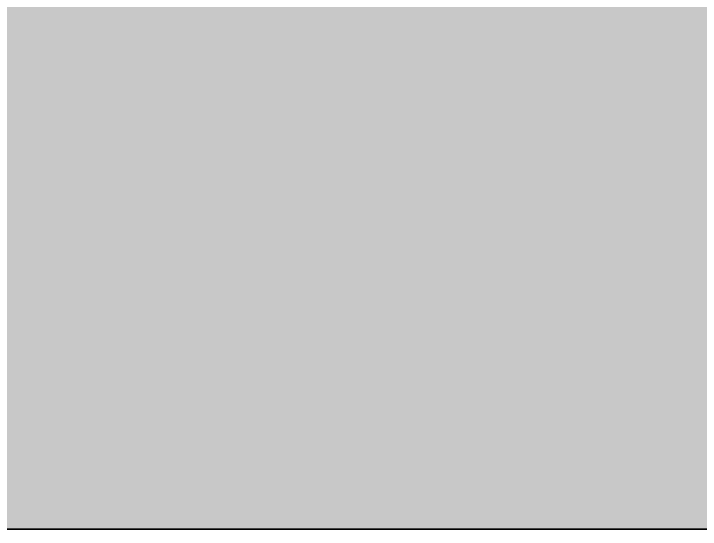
# Model space of a CAD drawing. Header units: millimetres. Extents: x 180139 to 245212, y -4005 to 9345.
# Drawn here: x 224819.7 to 225141.3, y -1233 to -991.5 of the extents above; entities that cross this region are included whole.
import ezdxf

# ---------------------------------------------------------------- set-up
doc = ezdxf.new("R2010")
doc.units = ezdxf.units.MM
doc.layers.add('A-FLOR-1', color=7, linetype='Continuous', lineweight=35)
doc.layers.add('A-FLOR-PATT-1', color=7, linetype='Continuous', lineweight=9)
pattern_1 = [(50, (228525.39, 3664.97), (182.1847, -15.9391), [19.05, -209.55]), (355, (228525.39, 3664.97), (-35.2424, 191.0566), [15.24, -167.64]), (100.451, (228540.57, 3663.64), (146.9425, 175.1167), [16.19, -178.09]), (46.184, (228525.39, 3715.77), (271.079, -42.0433), [28.575, -314.325]), (96.636, (228547.98, 3712.26), (237.4025, 247.4272), [24.285, -267.135]), (351.184, (228525.39, 3715.77), (237.4046, 247.425), [22.86, -251.46]), (21, (228550.79, 3703.07), (151.6149, -102.2655), [19.05, -209.55]), (326, (228550.79, 3703.07), (61.8024, 184.1877), [15.24, -167.64]), (71.451, (228563.42, 3694.55), (213.417, 81.9214), [16.19, -178.09]), (37.5, (228525.385, 3664.97), (3.08832, 84.55508), [8.382, -157.226, 8.382, -161.798, -168.275]), (37.5, (228525.385, 3664.97), (3.08832, 84.55508), [-335.788, 8.382, -159.893]), (7.5, (228525.385, 3664.97), (66.81944, 100.18075), [8.382, -88.646, 8.382, -153.416, -64.135]), (7.5, (228525.385, 3664.97), (66.81944, 100.18075), [-258.826, 8.382, -55.753]), (327.5, (228468.74, 3664.97), (135.5905, -5.7289), [8.382, -55.118, 8.382, -189.738, -262.89]), (327.5, (228468.74, 3664.97), (135.5905, -5.7289), [-261.62, 8.382, -254.508]), (317.5, (228443.34, 3664.97), (148.1289, 25.4268), [8.382, -74.168, 8.382, -123.19, -186.69]), (317.5, (228443.34, 3664.97), (148.1289, 25.4268), [-214.122, 8.382, -178.308])]

msp = doc.modelspace()

# ---------------------------------------------------------------- hatches: boundary and pattern name
at = {"layer": 'A-FLOR-PATT-1'}
h = msp.add_hatch(dxfattribs=at)
h.set_pattern_fill('FP_12', color=256, style=0, pattern_type=2)
h.set_pattern_definition(pattern_1)
h.paths.add_polyline_path([(225524.48, -1033), (239312.33, -1033), (239312.33, -953), (212209.97, -953), (212209.97, -1033), (225266.9, -1033)])
h = msp.add_hatch(dxfattribs=at)
h.set_pattern_fill('FP_12', color=256, style=0, pattern_type=2)
h.set_pattern_definition(pattern_1)
h.paths.add_polyline_path([(225266.9, -1233), (239215.95, -1233), (239215.95, -1033), (212275.95, -1033), (212275.95, -1233), (224751.75, -1233)])

# ---------------------------------------------------------------- linework, layer by layer
at = {"layer": 'A-FLOR-1'}
msp.add_line((212275.95, -1233), (239215.95, -1233), dxfattribs=at)

doc.saveas('drawing.dxf')
